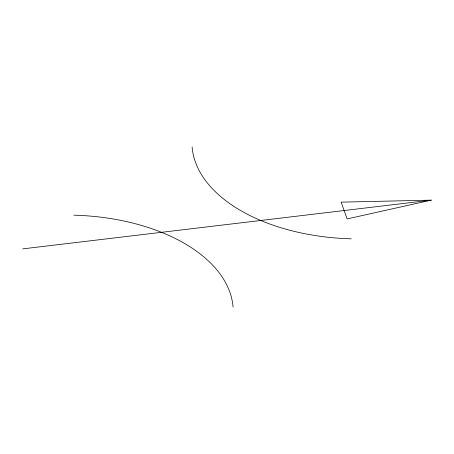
<?xml version="1.0" encoding="UTF-8"?>
<svg xmlns="http://www.w3.org/2000/svg" width="454" height="454" viewBox="0 0 454 454"><rect width="100%" height="100%" fill="white"/><g stroke="black" fill="none" stroke-linecap="round" stroke-linejoin="round"><path stroke-width="0.68" d="M431.3 200.135L347.145 218.919L341.147 202.143L431.3 200.135L22.7 248.877M351.254 238.821A167.072 96.458 0 0 1 192.11 146.943M73.917 215.179A167.072 96.458 0 0 1 233.067 307.057"/></g></svg>
